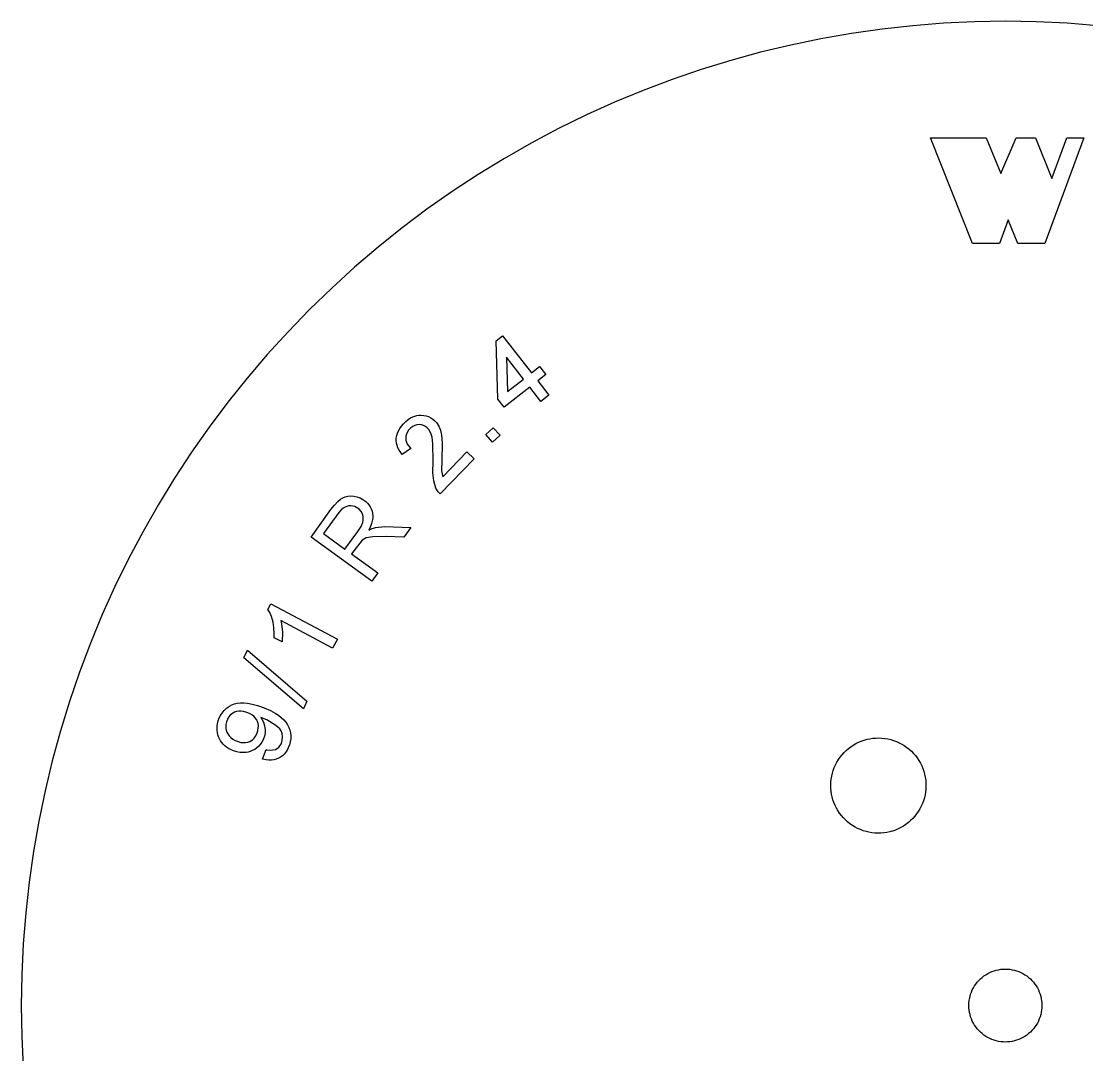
# Model space of a CAD drawing. Header units: metres. Extents: x -31 to 101, y -31 to 83.
# Drawn here: x -31 to 2.56, y -1.55 to 31 of the extents above; entities that cross this region are included whole.
import ezdxf

# ---------------------------------------------------------------- set-up
doc = ezdxf.new("R2010")
doc.units = ezdxf.units.M

msp = doc.modelspace()

# ---------------------------------------------------------------- linework, layer by layer
for p, q in [((-1.9465, 30.9388), (-2.91734, 30.8624)), ((-0.973724, 30.9847), (-1.9465, 30.9388)), ((0, 31), (-0.973724, 30.9847)), ((0.973724, 30.9847), (0, 31)), ((1.9465, 30.9388), (0.973724, 30.9847)), ((2.91734, 30.8624), (1.9465, 30.9388)), ((-4.84946, 30.6183), (-5.80881, 30.4509)), ((-3.88533, 30.7556), (-4.84946, 30.6183)), ((-2.91734, 30.8624), (-3.88533, 30.7556)), ((-6.76244, 30.2534), (-7.70938, 30.0261)), ((-5.80881, 30.4509), (-6.76244, 30.2534)), ((-7.70938, 30.0261), (-8.64871, 29.7691)), ((-8.64871, 29.7691), (-9.57951, 29.4827)), ((-9.57951, 29.4827), (-10.5009, 29.1673)), ((-10.5009, 29.1673), (-11.4118, 28.8231)), ((-11.4118, 28.8231), (-12.3116, 28.4504)), ((-12.3116, 28.4504), (-13.1992, 28.0496)), ((-13.1992, 28.0496), (-14.0737, 27.6212)), ((-14.0737, 27.6212), (-14.9344, 27.1655)), ((-1.0325, 24), (-2.3575, 27.328)), ((-2.3575, 27.328), (-0.6035, 27.328)), ((-0.6035, 27.328), (-0.145508, 26.21)), ((-0.145508, 26.21), (0.338486, 27.328)), ((0.338486, 27.328), (0.946487, 27.328)), ((0.946487, 27.328), (1.46349, 26.054)), ((2.47148, 27.328), (1.23848, 24)), ((1.46349, 26.054), (1.93848, 27.328)), ((1.93848, 27.328), (2.47148, 27.328)), ((-14.9344, 27.1655), (-15.7803, 26.683)), ((-15.7803, 26.683), (-16.6106, 26.1742)), ((-16.6106, 26.1742), (-17.4246, 25.6395)), ((-17.4246, 25.6395), (-18.2213, 25.0795)), ((-18.2213, 25.0795), (-19.0001, 24.4948)), ((0.092483, 24.749), (-0.186508, 24)), ((0.392487, 24), (0.092483, 24.749)), ((-19.0001, 24.4948), (-19.7601, 23.8859)), ((-19.7601, 23.8859), (-20.5007, 23.2534)), ((-0.186508, 24), (-1.0325, 24)), ((1.23848, 24), (0.392487, 24)), ((-20.5007, 23.2534), (-21.2209, 22.598)), ((-21.2209, 22.598), (-21.9203, 21.9203)), ((-21.9203, 21.9203), (-22.598, 21.2209)), ((-22.598, 21.2209), (-23.2534, 20.5007)), ((-16.0382, 20.931), (-15.8365, 21.0887)), ((-15.9893, 19.1013), (-16.0382, 20.931)), ((-15.8365, 21.0887), (-14.9302, 19.9287)), ((-23.2534, 20.5007), (-23.8859, 19.7601)), ((-15.1824, 19.7317), (-15.7174, 20.4165)), ((-15.7174, 20.4165), (-15.6882, 19.3364)), ((-14.9302, 19.9287), (-14.678, 20.1257)), ((-14.481, 19.8736), (-14.7332, 19.6765)), ((-14.678, 20.1257), (-14.481, 19.8736)), ((-23.8859, 19.7601), (-24.4948, 19.0001)), ((-14.9853, 19.4795), (-15.7923, 18.8491)), ((-15.6882, 19.3364), (-15.1824, 19.7317)), ((-14.6307, 19.0256), (-14.9853, 19.4795)), ((-14.7332, 19.6765), (-14.3786, 19.2227)), ((-14.3786, 19.2227), (-14.6307, 19.0256)), ((-24.4948, 19.0001), (-25.0795, 18.2213)), ((-15.7923, 18.8491), (-15.9893, 19.1013)), ((-18.813, 18.4573), (-18.7379, 18.5066)), ((-18.7379, 18.5066), (-18.661, 18.545)), ((-18.661, 18.545), (-18.6022, 18.5667)), ((-18.6022, 18.5667), (-18.5424, 18.5824)), ((-18.5424, 18.5824), (-18.4815, 18.5919)), ((-18.4815, 18.5919), (-18.3996, 18.5953)), ((-18.3996, 18.5953), (-18.3205, 18.5891)), ((-18.3205, 18.5891), (-18.2448, 18.5734)), ((-18.2448, 18.5734), (-18.1723, 18.5481)), ((-18.1723, 18.5481), (-18.1031, 18.5132)), ((-18.1031, 18.5132), (-18.0373, 18.4688)), ((-18.0373, 18.4688), (-17.9748, 18.4148)), ((-25.0795, 18.2213), (-25.6395, 17.4246)), ((-19.1168, 18.1032), (-19.0737, 18.1785)), ((-19.0737, 18.1785), (-19.0207, 18.253)), ((-19.0207, 18.253), (-18.9576, 18.3266)), ((-18.9576, 18.3266), (-18.8864, 18.3971)), ((-18.8864, 18.3971), (-18.813, 18.4573)), ((-18.7314, 18.1906), (-18.7988, 18.1189)), ((-18.6698, 18.2376), (-18.7314, 18.1906)), ((-18.6048, 18.2712), (-18.6698, 18.2376)), ((-18.5365, 18.2913), (-18.6048, 18.2712)), ((-18.4649, 18.298), (-18.5365, 18.2913)), ((-18.3952, 18.2921), (-18.4649, 18.298)), ((-18.33, 18.2737), (-18.3952, 18.2921)), ((-18.2693, 18.243), (-18.33, 18.2737)), ((-18.2132, 18.2), (-18.2693, 18.243)), ((-18.1609, 18.1427), (-18.2132, 18.2)), ((-18.118, 18.0742), (-18.1609, 18.1427)), ((-17.9748, 18.4148), (-17.9241, 18.36)), ((-17.9241, 18.36), (-17.8517, 18.2529)), ((-17.8517, 18.2529), (-17.7937, 18.1171)), ((-16.3711, 17.9852), (-16.1333, 18.1993)), ((-16.1333, 18.1993), (-15.9192, 17.9615)), ((-19.1888, 17.7942), (-19.186, 17.8722)), ((-19.1811, 17.7169), (-19.1888, 17.7942)), ((-19.186, 17.8722), (-19.1729, 17.95)), ((-19.1729, 17.95), (-19.1499, 18.027)), ((-19.1499, 18.027), (-19.1168, 18.1032)), ((-18.8843, 17.933), (-18.8895, 17.8706)), ((-18.8895, 17.8706), (-18.8842, 17.8074)), ((-18.8689, 17.9934), (-18.8843, 17.933)), ((-18.8842, 17.8074), (-18.8681, 17.7456)), ((-18.8432, 18.0517), (-18.8689, 17.9934)), ((-18.7988, 18.1189), (-18.8432, 18.0517)), ((-18.085, 17.995), (-18.118, 18.0742)), ((-18.062, 17.9051), (-18.085, 17.995)), ((-18.0397, 17.697), (-18.062, 17.9051)), ((-17.7937, 18.1171), (-17.7592, 17.9649)), ((-17.7592, 17.9649), (-17.7408, 17.7272)), ((-16.157, 17.7474), (-16.3711, 17.9852)), ((-15.9192, 17.9615), (-16.157, 17.7474)), ((-19.1629, 17.6404), (-19.1811, 17.7169)), ((-19.1343, 17.5646), (-19.1629, 17.6404)), ((-19.0952, 17.4896), (-19.1343, 17.5646)), ((-19.0457, 17.4153), (-19.0952, 17.4896)), ((-18.7333, 17.5459), (-19.0016, 17.3601)), ((-18.8681, 17.7456), (-18.8413, 17.6852)), ((-18.8413, 17.6852), (-18.795, 17.6145)), ((-18.795, 17.6145), (-18.7333, 17.5459)), ((-18.0305, 17.1494), (-18.0397, 17.697)), ((-17.7408, 17.7272), (-17.7574, 17.1658)), ((-25.6395, 17.4246), (-26.1742, 16.6106)), ((-19.0016, 17.3601), (-19.0457, 17.4153)), ((-18.0314, 16.7734), (-18.0305, 17.1494)), ((-16.7361, 17.2186), (-17.8031, 16.1137)), ((-17.7574, 17.1658), (-17.7649, 16.8414)), ((-17.7234, 16.6568), (-16.9663, 17.4409)), ((-16.9663, 17.4409), (-16.7361, 17.2186)), ((-17.7649, 16.8414), (-17.7234, 16.6568)), ((-26.1742, 16.6106), (-26.683, 15.7803)), ((-18.0014, 16.5232), (-18.0314, 16.7734)), ((-17.9409, 16.2961), (-18.0014, 16.5232)), ((-17.8669, 16.1805), (-17.9409, 16.2961)), ((-17.8031, 16.1137), (-17.8669, 16.1805)), ((-26.683, 15.7803), (-27.1655, 14.9344)), ((-21.1321, 15.7632), (-21.0265, 15.8762)), ((-21.0265, 15.8762), (-20.9398, 15.9495)), ((-20.9398, 15.9495), (-20.8688, 15.9943)), ((-20.8688, 15.9943), (-20.7942, 16.0266)), ((-20.7942, 16.0266), (-20.7151, 16.0467)), ((-20.7151, 16.0467), (-20.6313, 16.0547)), ((-20.6313, 16.0547), (-20.5283, 16.0487)), ((-20.5283, 16.0487), (-20.4268, 16.0275)), ((-20.4268, 16.0275), (-20.3297, 15.9914)), ((-20.3297, 15.9914), (-20.2368, 15.9406)), ((-20.2368, 15.9406), (-20.1516, 15.8776)), ((-20.1516, 15.8776), (-20.0961, 15.8251)), ((-20.0961, 15.8251), (-20.0483, 15.7686)), ((-21.8713, 14.7566), (-21.2448, 15.619)), ((-20.9933, 15.527), (-21.4762, 14.865)), ((-21.2448, 15.619), (-21.1321, 15.7632)), ((-20.9192, 15.6081), (-20.9933, 15.527)), ((-20.8568, 15.6606), (-20.9192, 15.6081)), ((-20.7939, 15.6995), (-20.8568, 15.6606)), ((-20.7431, 15.7208), (-20.7939, 15.6995)), ((-20.6792, 15.7354), (-20.7431, 15.7208)), ((-20.6165, 15.7394), (-20.6792, 15.7354)), ((-20.5555, 15.7331), (-20.6165, 15.7394)), ((-20.4962, 15.7165), (-20.5555, 15.7331)), ((-20.4385, 15.6896), (-20.4962, 15.7165)), ((-20.3577, 15.6316), (-20.4385, 15.6896)), ((-20.2922, 15.5565), (-20.3577, 15.6316)), ((-20.2457, 15.4665), (-20.2922, 15.5565)), ((-20.2258, 15.3856), (-20.2457, 15.4665)), ((-20.0483, 15.7686), (-20.0083, 15.7079)), ((-20.0083, 15.7079), (-19.9761, 15.6432)), ((-19.9761, 15.6432), (-19.9516, 15.5744)), ((-19.9516, 15.5744), (-19.9349, 15.5017)), ((-19.9349, 15.5017), (-19.9274, 15.4256)), ((-20.2972, 15.0921), (-20.2446, 15.2127)), ((-20.2446, 15.2127), (-20.2254, 15.301)), ((-20.2254, 15.301), (-20.2258, 15.3856)), ((-19.9652, 15.1779), (-19.9979, 15.0889)), ((-19.9426, 15.2637), (-19.9652, 15.1779)), ((-19.93, 15.3463), (-19.9426, 15.2637)), ((-19.9274, 15.4256), (-19.93, 15.3463)), ((-27.1655, 14.9344), (-27.6212, 14.0737)), ((-21.4762, 14.865), (-20.803, 14.3759)), ((-20.803, 14.3759), (-20.4022, 14.9277)), ((-20.4022, 14.9277), (-20.2972, 15.0921)), ((-19.9979, 15.0889), (-20.0528, 14.973)), ((-20.0528, 14.973), (-19.9998, 14.9991)), ((-19.9998, 14.9991), (-19.8373, 15.0539)), ((-19.5113, 14.7724), (-19.9283, 14.7669)), ((-19.8373, 15.0539), (-19.5429, 15.0829)), ((-19.5429, 15.0829), (-18.7283, 15.0539)), ((-18.9464, 14.7538), (-19.5113, 14.7724)), ((-18.7283, 15.0539), (-18.9464, 14.7538)), ((-19.9556, 13.3647), (-21.8713, 14.7566)), ((-20.2651, 14.6587), (-20.5959, 14.2255)), ((-20.1335, 14.7289), (-20.2651, 14.6587)), ((-19.9283, 14.7669), (-20.1335, 14.7289)), ((-20.5959, 14.2255), (-19.7675, 13.6236)), ((-27.6212, 14.0737), (-28.0496, 13.1992)), ((-19.7675, 13.6236), (-19.9556, 13.3647)), ((-28.0496, 13.1992), (-28.4504, 12.3116)), ((-23.2317, 12.4728), (-23.135, 12.6546)), ((-23.1745, 12.3778), (-23.2317, 12.4728)), ((-23.135, 12.6546), (-21.0442, 11.5429)), ((-28.4504, 12.3116), (-28.8231, 11.4118)), ((-23.1196, 12.2483), (-23.1745, 12.3778)), ((-23.0705, 12.0765), (-23.1196, 12.2483)), ((-22.8234, 12.1266), (-22.7998, 12.0236)), ((-21.1944, 11.2604), (-22.8234, 12.1266)), ((-23.0417, 11.9066), (-23.0705, 12.0765)), ((-23.0299, 11.7088), (-23.0417, 11.9066)), ((-22.7998, 12.0236), (-22.7739, 11.7619)), ((-22.7739, 11.7619), (-22.7857, 11.4542)), ((-28.8231, 11.4118), (-29.1673, 10.5009)), ((-23.0329, 11.5856), (-23.0299, 11.7088)), ((-22.7857, 11.4542), (-23.0329, 11.5856)), ((-21.0442, 11.5429), (-21.1944, 11.2604)), ((-23.9857, 10.9553), (-23.8783, 11.1965)), ((-23.8783, 11.1965), (-22.0014, 9.59024)), ((-22.1088, 9.34904), (-23.9857, 10.9553)), ((-29.1673, 10.5009), (-29.4827, 9.57951)), ((-29.4827, 9.57951), (-29.7691, 8.64871)), ((-24.5323, 9.36317), (-24.446, 9.42487)), ((-24.446, 9.42487), (-24.3689, 9.4662)), ((-24.3689, 9.4662), (-24.287, 9.49832)), ((-24.287, 9.49832), (-24.2003, 9.52126)), ((-24.2003, 9.52126), (-24.0901, 9.53659)), ((-24.0901, 9.53659), (-23.9896, 9.53775)), ((-23.9896, 9.53775), (-23.8776, 9.52669)), ((-23.8776, 9.52669), (-23.7279, 9.49727)), ((-23.7279, 9.49727), (-23.5616, 9.45023)), ((-23.5616, 9.45023), (-23.348, 9.37363)), ((-22.0014, 9.59024), (-22.1088, 9.34904)), ((-24.7751, 9.02522), (-24.7305, 9.12239)), ((-24.7305, 9.12239), (-24.6752, 9.21109)), ((-24.6752, 9.21109), (-24.6091, 9.29135)), ((-24.6091, 9.29135), (-24.5323, 9.36317)), ((-24.4679, 9.08253), (-24.5052, 9.01335)), ((-24.4235, 9.14102), (-24.4679, 9.08253)), ((-24.3828, 9.18011), (-24.4235, 9.14102)), ((-24.3376, 9.21236), (-24.3828, 9.18011)), ((-24.2878, 9.23773), (-24.3376, 9.21236)), ((-24.2205, 9.25989), (-24.2878, 9.23773)), ((-24.1494, 9.27113), (-24.2205, 9.25989)), ((-24.0744, 9.27148), (-24.1494, 9.27113)), ((-23.9957, 9.26091), (-24.0744, 9.27148)), ((-23.8961, 9.23381), (-23.9957, 9.26091)), ((-23.8135, 9.20058), (-23.8961, 9.23381)), ((-23.7412, 9.16055), (-23.8135, 9.20058)), ((-23.6795, 9.11382), (-23.7412, 9.16055)), ((-23.6283, 9.06036), (-23.6795, 9.11382)), ((-23.2611, 8.99704), (-23.4561, 9.07387)), ((-23.4561, 9.07387), (-23.4201, 9.02219)), ((-23.348, 9.37363), (-23.1507, 9.28749)), ((-23.1507, 9.28749), (-23.0051, 9.20995)), ((-23.0051, 9.20995), (-22.9003, 9.14265)), ((-22.9003, 9.14265), (-22.8105, 9.07298)), ((-22.8105, 9.07298), (-22.7342, 9.00043)), ((-24.8341, 8.72987), (-24.8305, 8.79829)), ((-24.8313, 8.6622), (-24.8341, 8.72987)), ((-24.8305, 8.79829), (-24.8205, 8.86751)), ((-24.8205, 8.86751), (-24.8042, 8.93748)), ((-24.8042, 8.93748), (-24.7751, 9.02522)), ((-24.554, 8.85283), (-24.5596, 8.79045)), ((-24.5596, 8.79045), (-24.5568, 8.73003)), ((-24.5568, 8.73003), (-24.5458, 8.67155)), ((-24.5353, 8.93355), (-24.554, 8.85283)), ((-24.5052, 9.01335), (-24.5353, 8.93355)), ((-23.5949, 9.01279), (-23.6283, 9.06036)), ((-23.5628, 8.94786), (-23.5949, 9.01279)), ((-23.5419, 8.88058), (-23.5628, 8.94786)), ((-23.5465, 8.66824), (-23.5338, 8.74078)), ((-23.5323, 8.81155), (-23.5419, 8.88058)), ((-23.5338, 8.74078), (-23.5323, 8.81155)), ((-23.4201, 9.02219), (-23.3685, 8.92105)), ((-23.3685, 8.92105), (-23.3339, 8.80957)), ((-23.3339, 8.80957), (-23.3173, 8.69073)), ((-22.9768, 8.81895), (-23.2611, 8.99704)), ((-22.8548, 8.71204), (-22.9768, 8.81895)), ((-22.7342, 9.00043), (-22.669, 8.92421)), ((-22.669, 8.92421), (-22.615, 8.84436)), ((-22.615, 8.84436), (-22.5722, 8.76083)), ((-22.5722, 8.76083), (-22.5406, 8.67368)), ((-29.7691, 8.64871), (-30.0261, 7.70938)), ((-24.8221, 8.59531), (-24.8313, 8.6622)), ((-24.8066, 8.52917), (-24.8221, 8.59531)), ((-24.7847, 8.46382), (-24.8066, 8.52917)), ((-24.7565, 8.39952), (-24.7847, 8.46382)), ((-24.7228, 8.33887), (-24.7565, 8.39952)), ((-24.5458, 8.67155), (-24.5264, 8.61507)), ((-24.5264, 8.61507), (-24.4989, 8.56068)), ((-24.4989, 8.56068), (-24.4552, 8.49841)), ((-24.4552, 8.49841), (-24.4021, 8.44298)), ((-24.4021, 8.44298), (-24.3395, 8.39441)), ((-24.3395, 8.39441), (-24.2673, 8.35268)), ((-23.7083, 8.3819), (-23.6678, 8.42355)), ((-23.6678, 8.42355), (-23.623, 8.48582)), ((-23.623, 8.48582), (-23.5846, 8.55939)), ((-23.5846, 8.55939), (-23.5504, 8.65353)), ((-23.5504, 8.65353), (-23.5465, 8.66824)), ((-23.3407, 8.48184), (-23.383, 8.36775)), ((-23.3204, 8.58577), (-23.3407, 8.48184)), ((-23.3173, 8.69073), (-23.3204, 8.58577)), ((-22.812, 8.65099), (-22.8548, 8.71204)), ((-22.7811, 8.56918), (-22.812, 8.65099)), ((-22.7681, 8.46535), (-22.7811, 8.56918)), ((-22.7785, 8.35234), (-22.7681, 8.46535)), ((-22.5406, 8.67368), (-22.5203, 8.58401)), ((-22.5137, 8.40079), (-22.5273, 8.30716)), ((-22.5203, 8.58401), (-22.5114, 8.49306)), ((-22.5114, 8.49306), (-22.5137, 8.40079)), ((-4.35779, 8.3849), (-4.26562, 8.4045)), ((-4.26562, 8.4045), (-4.17239, 8.41826)), ((-4.17239, 8.41826), (-4.07849, 8.42615)), ((-4.07849, 8.42615), (-3.98428, 8.42812)), ((-3.98428, 8.42812), (-3.89014, 8.42416)), ((-3.89014, 8.42416), (-3.79642, 8.41432)), ((-3.79642, 8.41432), (-3.70351, 8.39861)), ((-3.70351, 8.39861), (-3.61177, 8.37709)), ((-24.6837, 8.28242), (-24.7228, 8.33887)), ((-24.6391, 8.23018), (-24.6837, 8.28242)), ((-24.5892, 8.18213), (-24.6391, 8.23018)), ((-24.5338, 8.13831), (-24.5892, 8.18213)), ((-24.473, 8.09868), (-24.5338, 8.13831)), ((-24.4069, 8.06326), (-24.473, 8.09868)), ((-24.3102, 8.02258), (-24.4069, 8.06326)), ((-24.2673, 8.35268), (-24.1702, 8.31238)), ((-24.1702, 8.31238), (-24.0793, 8.28865)), ((-24.0793, 8.28865), (-24.0062, 8.28059)), ((-24.0062, 8.28059), (-23.9355, 8.28317)), ((-23.9355, 8.28317), (-23.8672, 8.29639)), ((-23.8672, 8.29639), (-23.8016, 8.3203)), ((-23.8016, 8.3203), (-23.7529, 8.34747)), ((-23.7529, 8.34747), (-23.7083, 8.3819)), ((-23.6472, 8.0692), (-23.7251, 8.0278)), ((-23.577, 8.11807), (-23.6472, 8.0692)), ((-23.5146, 8.17438), (-23.577, 8.11807)), ((-23.4729, 8.22151), (-23.5146, 8.17438)), ((-23.4241, 8.29089), (-23.4729, 8.22151)), ((-23.383, 8.36775), (-23.4241, 8.29089)), ((-23.3975, 7.75848), (-23.288, 8.0592)), ((-23.288, 8.0592), (-23.2726, 8.05647)), ((-23.2726, 8.05647), (-23.1585, 8.04491)), ((-23.0717, 8.04956), (-22.9969, 8.06805)), ((-22.9969, 8.06805), (-22.9422, 8.09471)), ((-22.9422, 8.09471), (-22.8877, 8.13704)), ((-22.8877, 8.13704), (-22.8429, 8.19124)), ((-22.8429, 8.19124), (-22.8078, 8.25731)), ((-22.8078, 8.25731), (-22.7785, 8.35234)), ((-22.5891, 8.11479), (-22.626, 8.04239)), ((-22.5521, 8.21222), (-22.5891, 8.11479)), ((-22.5273, 8.30716), (-22.5521, 8.21222)), ((-5.0153, 8.03235), (-4.94397, 8.09392)), ((-4.94397, 8.09392), (-4.86891, 8.15089)), ((-4.86891, 8.15089), (-4.79042, 8.20303)), ((-4.79042, 8.20303), (-4.70882, 8.25015)), ((-4.70882, 8.25015), (-4.62442, 8.29205)), ((-4.62442, 8.29205), (-4.53755, 8.32857)), ((-4.53755, 8.32857), (-4.44855, 8.35956)), ((-4.44855, 8.35956), (-4.35779, 8.3849)), ((-3.61177, 8.37709), (-3.52156, 8.34985)), ((-3.52156, 8.34985), (-3.43323, 8.317)), ((-3.43323, 8.317), (-3.34715, 8.27867)), ((-3.34715, 8.27867), (-3.26364, 8.23502)), ((-3.26364, 8.23502), (-3.18303, 8.1862)), ((-3.18303, 8.1862), (-3.10565, 8.13242)), ((-3.10565, 8.13242), (-3.0318, 8.07388)), ((-3.0318, 8.07388), (-2.96178, 8.01083)), ((-24.2132, 7.99243), (-24.3102, 8.02258)), ((-24.1187, 7.97354), (-24.2132, 7.99243)), ((-24.0495, 7.96675), (-24.1187, 7.97354)), ((-23.9818, 7.96629), (-24.0495, 7.96675)), ((-23.9154, 7.97218), (-23.9818, 7.96629)), ((-23.8506, 7.98439), (-23.9154, 7.97218)), ((-23.7871, 8.00291), (-23.8506, 7.98439)), ((-23.7251, 8.0278), (-23.7871, 8.00291)), ((-23.2858, 7.73816), (-23.3975, 7.75848)), ((-23.2007, 7.73149), (-23.2858, 7.73816)), ((-23.1193, 7.73334), (-23.2007, 7.73149)), ((-23.1585, 8.04491), (-23.0717, 8.04956)), ((-23.0417, 7.7437), (-23.1193, 7.73334)), ((-22.9678, 7.76259), (-23.0417, 7.7437)), ((-22.8977, 7.78998), (-22.9678, 7.76259)), ((-22.8318, 7.82576), (-22.8977, 7.78998)), ((-22.7717, 7.86896), (-22.8318, 7.82576)), ((-22.7173, 7.91948), (-22.7717, 7.86896)), ((-22.6687, 7.97728), (-22.7173, 7.91948)), ((-22.626, 8.04239), (-22.6687, 7.97728)), ((-5.30681, 7.66455), (-5.258, 7.74515)), ((-5.258, 7.74515), (-5.20422, 7.82254)), ((-5.20422, 7.82254), (-5.14569, 7.89638)), ((-5.14569, 7.89638), (-5.08263, 7.96642)), ((-5.08263, 7.96642), (-5.0153, 8.03235)), ((-2.96178, 8.01083), (-2.89584, 7.94351)), ((-2.89584, 7.94351), (-2.83427, 7.87218)), ((-2.83427, 7.87218), (-2.7773, 7.79712)), ((-2.7773, 7.79712), (-2.72516, 7.71863)), ((-30.0261, 7.70938), (-30.2534, 6.76244)), ((-5.44888, 7.31642), (-5.42165, 7.40663)), ((-5.42165, 7.40663), (-5.38879, 7.49495)), ((-5.38879, 7.49495), (-5.35046, 7.58104)), ((-5.35046, 7.58104), (-5.30681, 7.66455)), ((-2.72516, 7.71863), (-2.67804, 7.63702)), ((-2.67804, 7.63702), (-2.63614, 7.55261)), ((-2.63614, 7.55261), (-2.59962, 7.46574)), ((-2.59962, 7.46574), (-2.56863, 7.37675)), ((-5.49597, 7.03806), (-5.48611, 7.13177)), ((-5.48611, 7.13177), (-5.4704, 7.22469)), ((-5.4704, 7.22469), (-5.44888, 7.31642)), ((-2.56863, 7.37675), (-2.54329, 7.286)), ((-2.54329, 7.286), (-2.5237, 7.19382)), ((-2.5237, 7.19382), (-2.50993, 7.1006)), ((-2.50993, 7.1006), (-2.50204, 7.0067)), ((-30.2534, 6.76244), (-30.4509, 5.80881)), ((-5.49991, 6.94391), (-5.49597, 7.03806)), ((-5.49794, 6.84969), (-5.49991, 6.94391)), ((-5.49005, 6.75578), (-5.49794, 6.84969)), ((-5.47629, 6.66257), (-5.49005, 6.75578)), ((-2.51387, 6.72462), (-2.52959, 6.63171)), ((-2.50401, 6.81834), (-2.51387, 6.72462)), ((-2.50008, 6.91249), (-2.50401, 6.81834)), ((-2.50204, 7.0067), (-2.50008, 6.91249)), ((-5.4567, 6.57039), (-5.47629, 6.66257)), ((-5.43135, 6.47963), (-5.4567, 6.57039)), ((-5.40036, 6.39064), (-5.43135, 6.47963)), ((-5.36385, 6.30377), (-5.40036, 6.39064)), ((-2.57834, 6.44975), (-2.61119, 6.36143)), ((-2.5511, 6.53996), (-2.57834, 6.44975)), ((-2.52959, 6.63171), (-2.5511, 6.53996)), ((-5.32195, 6.21938), (-5.36385, 6.30377)), ((-5.27483, 6.13776), (-5.32195, 6.21938)), ((-5.22269, 6.05928), (-5.27483, 6.13776)), ((-5.16571, 5.98422), (-5.22269, 6.05928)), ((-2.74199, 6.11124), (-2.79576, 6.03386)), ((-2.69318, 6.19183), (-2.74199, 6.11124)), ((-2.64952, 6.27534), (-2.69318, 6.19183)), ((-2.61119, 6.36143), (-2.64952, 6.27534)), ((-30.4509, 5.80881), (-30.6183, 4.84946)), ((-5.10414, 5.91289), (-5.16571, 5.98422)), ((-5.03821, 5.84555), (-5.10414, 5.91289)), ((-4.96819, 5.7825), (-5.03821, 5.84555)), ((-4.89433, 5.72397), (-4.96819, 5.7825)), ((-4.81696, 5.6702), (-4.89433, 5.72397)), ((-3.05602, 5.76248), (-3.13107, 5.70551)), ((-2.98468, 5.82405), (-3.05602, 5.76248)), ((-2.91736, 5.88998), (-2.98468, 5.82405)), ((-2.85429, 5.96001), (-2.91736, 5.88998)), ((-2.79576, 6.03386), (-2.85429, 5.96001)), ((-4.73634, 5.62137), (-4.81696, 5.6702)), ((-4.65283, 5.57771), (-4.73634, 5.62137)), ((-4.56676, 5.53938), (-4.65283, 5.57771)), ((-4.47842, 5.50655), (-4.56676, 5.53938)), ((-4.38821, 5.47931), (-4.47842, 5.50655)), ((-4.29648, 5.45779), (-4.38821, 5.47931)), ((-4.20357, 5.44208), (-4.29648, 5.45779)), ((-4.10985, 5.43222), (-4.20357, 5.44208)), ((-4.0157, 5.42828), (-4.10985, 5.43222)), ((-3.92149, 5.43025), (-4.0157, 5.42828)), ((-3.82759, 5.43814), (-3.92149, 5.43025)), ((-3.73436, 5.4519), (-3.82759, 5.43814)), ((-3.6422, 5.4715), (-3.73436, 5.4519)), ((-3.55144, 5.49684), (-3.6422, 5.4715)), ((-3.46243, 5.52783), (-3.55144, 5.49684)), ((-3.37556, 5.56435), (-3.46243, 5.52783)), ((-3.29117, 5.60625), (-3.37556, 5.56435)), ((-3.20956, 5.65335), (-3.29117, 5.60625)), ((-3.13107, 5.70551), (-3.20956, 5.65335)), ((-30.6183, 4.84946), (-30.7556, 3.88533)), ((-30.7556, 3.88533), (-30.8624, 2.91734)), ((-30.8624, 2.91734), (-30.9388, 1.9465)), ((-30.9388, 1.9465), (-30.9847, 0.973724)), ((-0.616196, 0.970963), (-0.554016, 1.00775)), ((-0.554016, 1.00775), (-0.489639, 1.04054)), ((-0.489639, 1.04054), (-0.42334, 1.06923)), ((-0.42334, 1.06923), (-0.355362, 1.0937)), ((-0.355362, 1.0937), (-0.28598, 1.11386)), ((-0.28598, 1.11386), (-0.215485, 1.12962)), ((-0.215485, 1.12962), (-0.144119, 1.14093)), ((-0.144119, 1.14093), (-0.072205, 1.14772)), ((-0.072205, 1.14772), (0, 1.14999)), ((0, 1.14999), (0.072205, 1.14772)), ((0.072205, 1.14772), (0.144119, 1.14093)), ((0.144119, 1.14093), (0.215485, 1.12962)), ((0.215485, 1.12962), (0.28598, 1.11386)), ((0.28598, 1.11386), (0.355362, 1.0937)), ((0.355362, 1.0937), (0.42334, 1.06923)), ((0.42334, 1.06923), (0.489639, 1.04054)), ((0.489639, 1.04054), (0.554016, 1.00775)), ((0.554016, 1.00775), (0.616196, 0.970963)), ((-30.9847, 0.973724), (-31, 0)), ((-0.970963, 0.616196), (-0.930359, 0.675949)), ((-0.930359, 0.675949), (-0.886078, 0.733032)), ((-0.886078, 0.733032), (-0.838303, 0.787216)), ((-0.838303, 0.787216), (-0.787216, 0.838303)), ((-0.787216, 0.838303), (-0.733032, 0.886078)), ((-0.733032, 0.886078), (-0.675949, 0.930359)), ((-0.675949, 0.930359), (-0.616196, 0.970963)), ((0.616196, 0.970963), (0.675949, 0.930359)), ((0.675949, 0.930359), (0.733032, 0.886078)), ((0.733032, 0.886078), (0.787216, 0.838303)), ((0.787216, 0.838303), (0.838303, 0.787216)), ((0.838303, 0.787216), (0.886078, 0.733032)), ((0.886078, 0.733032), (0.930359, 0.675949)), ((0.930359, 0.675949), (0.970963, 0.616196)), ((-1.11386, 0.28598), (-1.0937, 0.355362)), ((-1.0937, 0.355362), (-1.06923, 0.42334)), ((-1.06923, 0.42334), (-1.04054, 0.489639)), ((-1.04054, 0.489639), (-1.00775, 0.554016)), ((-1.00775, 0.554016), (-0.970963, 0.616196)), ((0.970963, 0.616196), (1.00775, 0.554016)), ((1.00775, 0.554016), (1.04054, 0.489639)), ((1.04054, 0.489639), (1.06923, 0.42334)), ((1.06923, 0.42334), (1.0937, 0.355362)), ((1.0937, 0.355362), (1.11386, 0.28598)), ((-31, 0), (-30.9847, -0.973724)), ((-1.14999, 0), (-1.14772, 0.072205)), ((-1.14772, -0.072205), (-1.14999, 0)), ((-1.14772, 0.072205), (-1.14093, 0.144119)), ((-1.14093, 0.144119), (-1.12962, 0.215485)), ((-1.12962, 0.215485), (-1.11386, 0.28598)), ((1.11386, 0.28598), (1.12962, 0.215485)), ((1.12962, 0.215485), (1.14093, 0.144119)), ((1.14093, 0.144119), (1.14772, 0.072205)), ((1.14772, 0.072205), (1.14999, 0)), ((1.14999, 0), (1.14772, -0.072205)), ((-1.14093, -0.144119), (-1.14772, -0.072205)), ((-1.12962, -0.215485), (-1.14093, -0.144119)), ((-1.11386, -0.28598), (-1.12962, -0.215485)), ((-1.0937, -0.355362), (-1.11386, -0.28598)), ((1.11386, -0.28598), (1.0937, -0.355362)), ((1.12962, -0.215485), (1.11386, -0.28598)), ((1.14093, -0.144119), (1.12962, -0.215485)), ((1.14772, -0.072205), (1.14093, -0.144119)), ((-1.06923, -0.42334), (-1.0937, -0.355362)), ((-1.04054, -0.489639), (-1.06923, -0.42334)), ((-1.00775, -0.554016), (-1.04054, -0.489639)), ((-0.970963, -0.616196), (-1.00775, -0.554016)), ((-0.930359, -0.675949), (-0.970963, -0.616196)), ((0.970963, -0.616196), (0.930359, -0.675949)), ((1.00775, -0.554016), (0.970963, -0.616196)), ((1.04054, -0.489639), (1.00775, -0.554016)), ((1.06923, -0.42334), (1.04054, -0.489639)), ((1.0937, -0.355362), (1.06923, -0.42334)), ((-30.9847, -0.973724), (-30.9388, -1.9465)), ((-0.886078, -0.733032), (-0.930359, -0.675949)), ((-0.838303, -0.787216), (-0.886078, -0.733032)), ((-0.787216, -0.838303), (-0.838303, -0.787216)), ((-0.733032, -0.886078), (-0.787216, -0.838303)), ((-0.675949, -0.930359), (-0.733032, -0.886078)), ((-0.616196, -0.970963), (-0.675949, -0.930359)), ((-0.554016, -1.00775), (-0.616196, -0.970963)), ((0.616196, -0.970963), (0.554016, -1.00775)), ((0.675949, -0.930359), (0.616196, -0.970963)), ((0.733032, -0.886078), (0.675949, -0.930359)), ((0.787216, -0.838303), (0.733032, -0.886078)), ((0.838303, -0.787216), (0.787216, -0.838303)), ((0.886078, -0.733032), (0.838303, -0.787216)), ((0.930359, -0.675949), (0.886078, -0.733032)), ((-0.489639, -1.04054), (-0.554016, -1.00775)), ((-0.42334, -1.06923), (-0.489639, -1.04054)), ((-0.355362, -1.0937), (-0.42334, -1.06923)), ((-0.28598, -1.11386), (-0.355362, -1.0937)), ((-0.215485, -1.12962), (-0.28598, -1.11386)), ((-0.144119, -1.14093), (-0.215485, -1.12962)), ((-0.072205, -1.14772), (-0.144119, -1.14093)), ((0, -1.14999), (-0.072205, -1.14772)), ((0.072205, -1.14772), (0, -1.14999)), ((0.144119, -1.14093), (0.072205, -1.14772)), ((0.215485, -1.12962), (0.144119, -1.14093)), ((0.28598, -1.11386), (0.215485, -1.12962)), ((0.355362, -1.0937), (0.28598, -1.11386)), ((0.42334, -1.06923), (0.355362, -1.0937)), ((0.489639, -1.04054), (0.42334, -1.06923)), ((0.554016, -1.00775), (0.489639, -1.04054))]:
    msp.add_line(p, q)

doc.saveas('drawing.dxf')
